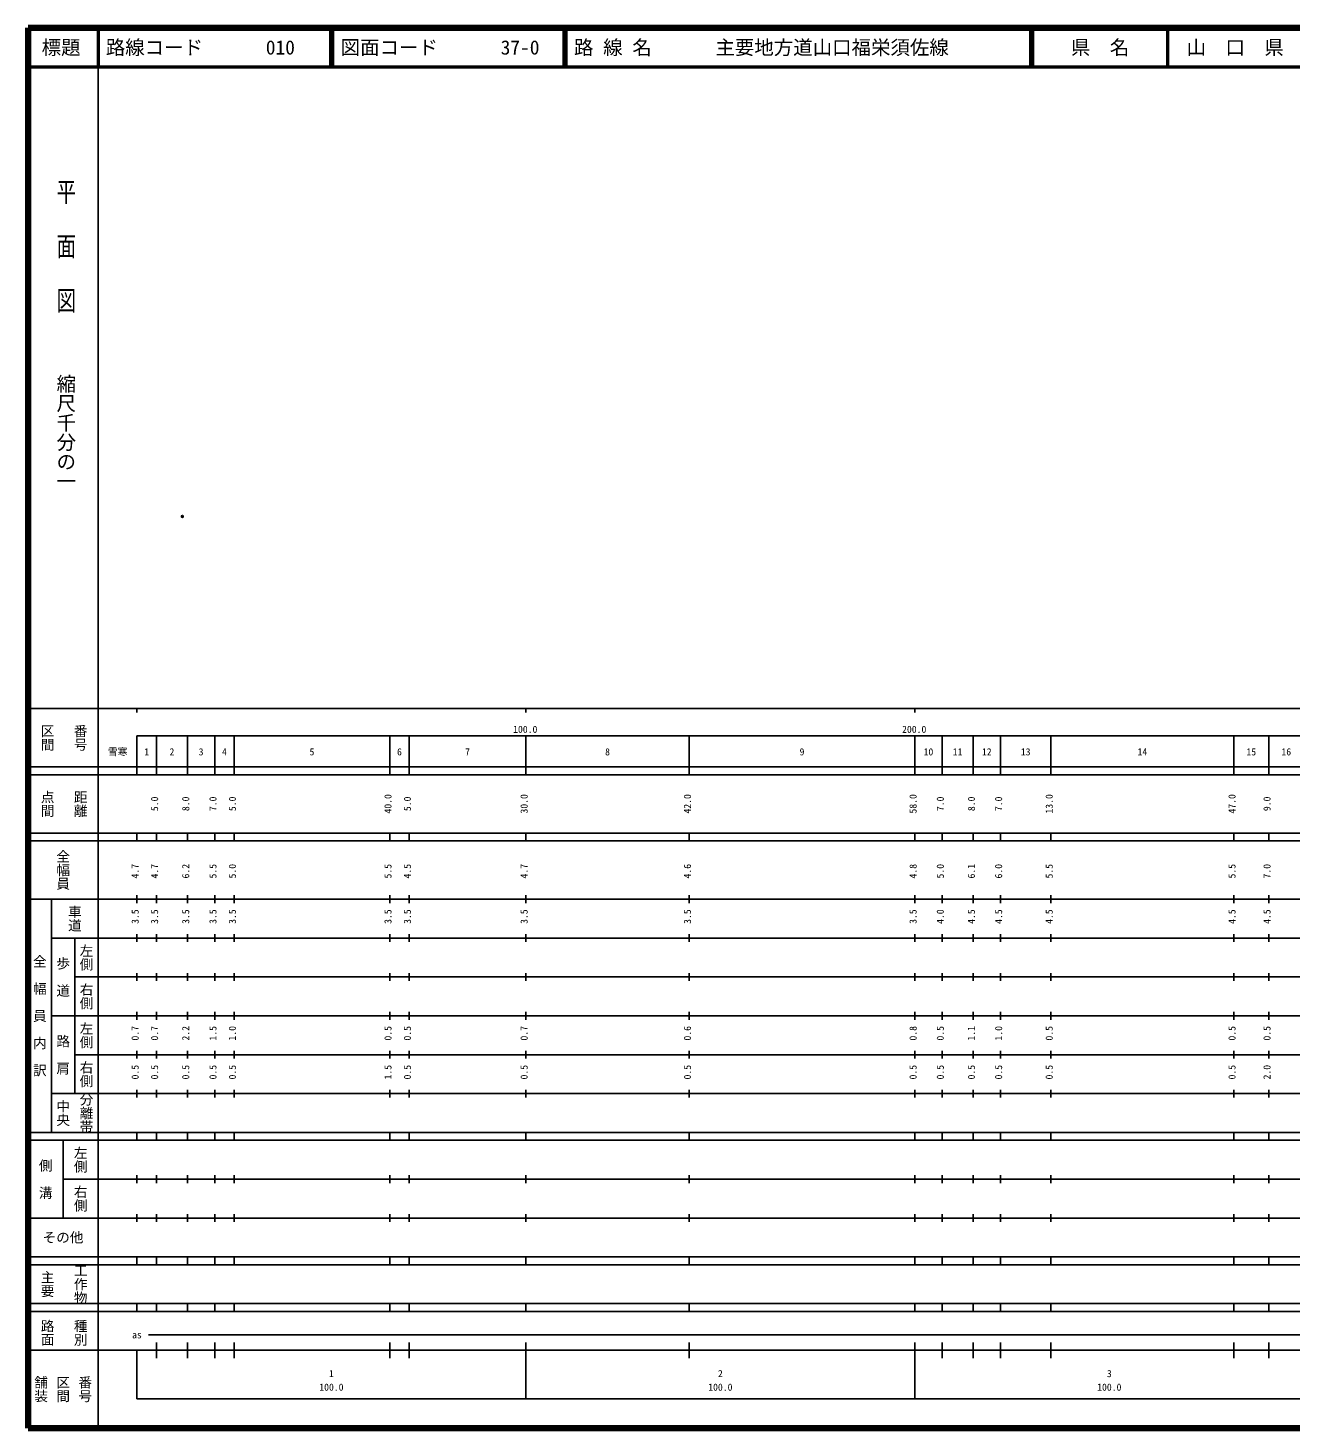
# Model space of a CAD drawing. Units: millimetres on the paper. Extents: x 40 to 680, y 20 to 380.
# Drawn here: x 40 to 364.7, y 20 to 380 of the extents above; entities that cross this region are included whole.
import ezdxf
from ezdxf.enums import TextEntityAlignment as Align

# ---------------------------------------------------------------- set-up
doc = ezdxf.new("R2010")
doc.units = ezdxf.units.MM
doc.header["$PDMODE"] = 32
doc.header["$PDSIZE"] = 0.5
doc.layers.add('M-OTRS', color=6, linetype='Continuous')
doc.layers.add('M-TTL-TXT', color=7, linetype='Continuous')
for name, color, linetype, lineweight in [('M-TTL', 2, 'Continuous', 140), ('M-TTL-BAND', 7, 'Continuous', 25), ('M-TTL-LINE', 7, 'Continuous', 50)]:
    doc.layers.add(name, color=color, linetype=linetype, lineweight=lineweight)
doc.styles.add('@ＭＳ ゴシック', font='')
doc.styles.add('ＭＳ ゴシック', font='')
doc.styles.get('@ＭＳ ゴシック').set_extended_font_data('@MS Gothic')
doc.styles.get('ＭＳ ゴシック').set_extended_font_data('MS Gothic')

msp = doc.modelspace()

# ---------------------------------------------------------------- linework, layer by layer
at = {"layer": 'M-OTRS'}
msp.add_point((79.681, 254.396), dxfattribs=at)
at = {"layer": 'M-TTL'}
for p, q in [((40, 380), (40, 20)), ((680, 380), (40, 380)), ((40, 20), (680, 20))]:
    msp.add_line(p, q, dxfattribs=at)
at = {"layer": 'M-TTL-BAND'}
for p, q in [((58, 370), (58, 20)), ((40, 205), (579, 205)), ((68, 205), (68, 204)), ((168, 205), (168, 204)), ((268, 205), (268, 204)), ((68, 198), (579, 198)), ((68, 198), (68, 188)), ((73, 188), (73, 198)), ((81, 188), (81, 198)), ((88, 188), (88, 198)), ((93, 188), (93, 198)), ((133, 188), (133, 198)), ((138, 188), (138, 198)), ((168, 188), (168, 198)), ((210, 188), (210, 198)), ((268, 188), (268, 198)), ((275, 188), (275, 198)), ((283, 188), (283, 198)), ((290, 188), (290, 198)), ((303, 188), (303, 198)), ((350, 188), (350, 198)), ((359, 188), (359, 198)), ((40, 190), (579, 190)), ((40, 188), (579, 188)), ((40, 173), (579, 173)), ((68, 171), (68, 173)), ((73, 171), (73, 173)), ((81, 171), (81, 173)), ((88, 171), (88, 173)), ((93, 171), (93, 173)), ((133, 171), (133, 173)), ((138, 171), (138, 173)), ((168, 171), (168, 173)), ((210, 171), (210, 173)), ((268, 171), (268, 173)), ((275, 171), (275, 173)), ((283, 171), (283, 173)), ((290, 171), (290, 173)), ((303, 171), (303, 173)), ((350, 171), (350, 173)), ((359, 171), (359, 173)), ((40, 171), (579, 171)), ((40, 156), (579, 156)), ((46, 96), (46, 156)), ((68, 155), (68, 157)), ((73, 155), (73, 157)), ((81, 155), (81, 157)), ((88, 155), (88, 157)), ((93, 155), (93, 157)), ((133, 155), (133, 157)), ((138, 155), (138, 157)), ((168, 155), (168, 157)), ((210, 155), (210, 157)), ((268, 155), (268, 157)), ((275, 155), (275, 157)), ((283, 155), (283, 157)), ((290, 155), (290, 157)), ((303, 155), (303, 157)), ((350, 155), (350, 157)), ((359, 155), (359, 157)), ((46, 146), (579, 146)), ((52, 146), (52, 106)), ((68, 145), (68, 147)), ((73, 145), (73, 147)), ((81, 145), (81, 147)), ((88, 145), (88, 147)), ((93, 145), (93, 147)), ((133, 145), (133, 147)), ((138, 145), (138, 147)), ((168, 145), (168, 147)), ((210, 145), (210, 147)), ((268, 145), (268, 147)), ((275, 145), (275, 147)), ((283, 145), (283, 147)), ((290, 145), (290, 147)), ((303, 145), (303, 147)), ((350, 145), (350, 147)), ((359, 145), (359, 147)), ((68, 135), (68, 137)), ((73, 135), (73, 137)), ((81, 135), (81, 137)), ((88, 135), (88, 137)), ((93, 135), (93, 137)), ((133, 135), (133, 137)), ((138, 135), (138, 137)), ((168, 135), (168, 137)), ((210, 135), (210, 137)), ((268, 135), (268, 137)), ((275, 135), (275, 137)), ((283, 135), (283, 137)), ((290, 135), (290, 137)), ((303, 135), (303, 137)), ((350, 135), (350, 137)), ((359, 135), (359, 137)), ((52, 136), (579, 136)), ((46, 126), (579, 126)), ((68, 125), (68, 127)), ((73, 125), (73, 127)), ((81, 125), (81, 127)), ((88, 125), (88, 127)), ((93, 125), (93, 127)), ((133, 125), (133, 127)), ((138, 125), (138, 127)), ((168, 125), (168, 127)), ((210, 125), (210, 127)), ((268, 125), (268, 127)), ((275, 125), (275, 127)), ((283, 125), (283, 127)), ((290, 125), (290, 127)), ((303, 125), (303, 127)), ((350, 125), (350, 127)), ((359, 125), (359, 127)), ((52, 116), (579, 116)), ((68, 115), (68, 117)), ((73, 115), (73, 117)), ((81, 115), (81, 117)), ((88, 115), (88, 117)), ((93, 115), (93, 117)), ((133, 115), (133, 117)), ((138, 115), (138, 117)), ((168, 115), (168, 117)), ((210, 115), (210, 117)), ((268, 115), (268, 117)), ((275, 115), (275, 117)), ((283, 115), (283, 117)), ((290, 115), (290, 117)), ((303, 115), (303, 117)), ((350, 115), (350, 117)), ((359, 115), (359, 117)), ((46, 106), (579, 106)), ((68, 105), (68, 107)), ((73, 105), (73, 107)), ((81, 105), (81, 107)), ((88, 105), (88, 107)), ((93, 105), (93, 107)), ((133, 105), (133, 107)), ((138, 105), (138, 107)), ((168, 105), (168, 107)), ((210, 105), (210, 107)), ((268, 105), (268, 107)), ((275, 105), (275, 107)), ((283, 105), (283, 107)), ((290, 105), (290, 107)), ((303, 105), (303, 107)), ((350, 105), (350, 107)), ((359, 105), (359, 107)), ((40, 96), (579, 96)), ((40, 94), (579, 94)), ((49, 94), (49, 74)), ((68, 94), (68, 96)), ((73, 94), (73, 96)), ((81, 94), (81, 96)), ((88, 94), (88, 96)), ((93, 94), (93, 96)), ((133, 94), (133, 96)), ((138, 94), (138, 96)), ((168, 94), (168, 96)), ((210, 94), (210, 96)), ((268, 94), (268, 96)), ((275, 94), (275, 96)), ((283, 94), (283, 96)), ((290, 94), (290, 96)), ((303, 94), (303, 96)), ((350, 94), (350, 96)), ((359, 94), (359, 96)), ((49, 84), (579, 84)), ((68, 83), (68, 85)), ((73, 83), (73, 85)), ((81, 83), (81, 85)), ((88, 83), (88, 85)), ((93, 83), (93, 85)), ((133, 83), (133, 85)), ((138, 83), (138, 85)), ((168, 83), (168, 85)), ((210, 83), (210, 85)), ((268, 83), (268, 85)), ((275, 83), (275, 85)), ((283, 83), (283, 85)), ((290, 83), (290, 85)), ((303, 83), (303, 85)), ((350, 83), (350, 85)), ((359, 83), (359, 85)), ((40, 74), (579, 74)), ((68, 73), (68, 75)), ((73, 73), (73, 75)), ((81, 73), (81, 75)), ((88, 73), (88, 75)), ((93, 73), (93, 75)), ((133, 73), (133, 75)), ((138, 73), (138, 75)), ((168, 73), (168, 75)), ((210, 73), (210, 75)), ((268, 73), (268, 75)), ((275, 73), (275, 75)), ((283, 73), (283, 75)), ((290, 73), (290, 75)), ((303, 73), (303, 75)), ((350, 73), (350, 75)), ((359, 73), (359, 75)), ((40, 64), (579, 64)), ((40, 62), (579, 62)), ((68, 62), (68, 64)), ((73, 62), (73, 64)), ((81, 62), (81, 64)), ((88, 62), (88, 64)), ((93, 62), (93, 64)), ((133, 62), (133, 64)), ((138, 62), (138, 64)), ((168, 62), (168, 64)), ((210, 62), (210, 64)), ((268, 62), (268, 64)), ((275, 62), (275, 64)), ((283, 62), (283, 64)), ((290, 62), (290, 64)), ((303, 62), (303, 64)), ((350, 62), (350, 64)), ((359, 62), (359, 64)), ((40, 52), (579, 52)), ((68, 50), (68, 52)), ((73, 50), (73, 52)), ((81, 50), (81, 52)), ((88, 50), (88, 52)), ((93, 50), (93, 52)), ((133, 50), (133, 52)), ((138, 50), (138, 52)), ((168, 50), (168, 52)), ((210, 50), (210, 52)), ((268, 50), (268, 52)), ((275, 50), (275, 52)), ((283, 50), (283, 52)), ((290, 50), (290, 52)), ((303, 50), (303, 52)), ((350, 50), (350, 52)), ((359, 50), (359, 52)), ((40, 50), (579, 50)), ((71, 44), (565, 44)), ((40, 40), (579, 40)), ((68, 40), (68, 27.5)), ((73, 38), (73, 42)), ((81, 38), (81, 42)), ((88, 38), (88, 42)), ((93, 38), (93, 42)), ((133, 38), (133, 42)), ((138, 38), (138, 42)), ((168, 27.5), (168, 42)), ((210, 38), (210, 42)), ((268, 27.5), (268, 42)), ((275, 38), (275, 42)), ((283, 38), (283, 42)), ((290, 38), (290, 42)), ((303, 38), (303, 42)), ((350, 38), (350, 42)), ((359, 38), (359, 42)), ((68, 27.5), (579, 27.5))]:
    msp.add_line(p, q, dxfattribs=at)
at = {"layer": 'M-TTL-LINE'}
for p, q in [((58, 380), (58, 370)), ((117.75, 380), (117.75, 370)), ((118.25, 380), (118.25, 370)), ((177.75, 380), (177.75, 370)), ((178.25, 380), (178.25, 370)), ((297.75, 380), (297.75, 370)), ((298.25, 380), (298.25, 370)), ((333, 380), (333, 370)), ((40, 370), (680, 370))]:
    msp.add_line(p, q, dxfattribs=at)

# ---------------------------------------------------------------- texts
at = {"layer": 'M-TTL-BAND', "style": '@ＭＳ ゴシック', "width": 1.4}
msp.add_text('平  面  図', height=3.666, rotation=270, dxfattribs=at).set_placement((49.777, 306.475), align=Align.MIDDLE_RIGHT)
at = {"layer": 'M-TTL-BAND', "style": '@ＭＳ ゴシック'}
msp.add_text('縮尺千分の一', height=3.666, rotation=270, dxfattribs=at).set_placement((49.777, 261.03), align=Align.MIDDLE_RIGHT)
for s, p in [('区間', (45, 197.5)), ('番号', (53.5, 197.5)), ('点間', (45, 180.5)), ('距離', (53.5, 180.5)), ('全幅員', (49, 163.5)), ('車道', (52, 151)), ('左側', (55, 141)), ('全\u3000幅\u3000員\u3000内\u3000訳', (43, 126)), ('歩\u3000道', (49, 136)), ('右側', (55, 131)), ('左側', (55, 121)), ('路\u3000肩', (49, 116)), ('右側', (55, 111)), ('分離帯', (55, 101)), ('中央', (49, 101)), ('左側', (53.5, 89)), ('側\u3000溝', (44.5, 84)), ('右側', (53.5, 79)), ('工作物', (53.5, 57)), ('主要', (45, 57)), ('路面', (45, 44.5)), ('種別', (53.5, 44.5)), ('舗装', (43.333, 30)), ('区間', (49, 30)), ('番号', (54.667, 30))]:
    msp.add_text(s, height=2.566, rotation=270, dxfattribs=at).set_placement(p, align=Align.MIDDLE_CENTER)
at = {"layer": 'M-TTL-BAND', "style": 'ＭＳ ゴシック'}
for s, p in [('100.0', (167.844, 198.195)), ('200.0', (267.844, 198.195)), ('雪寒', (63.065, 192.405)), ('1', (70.5, 192.405)), ('2', (77, 192.405)), ('3', (84.5, 192.405)), ('4', (90.5, 192.405)), ('5', (113, 192.405)), ('6', (135.5, 192.405)), ('7', (153, 192.405)), ('8', (189, 192.405)), ('9', (239, 192.405)), ('10', (271.5, 192.405)), ('11', (279, 192.405)), ('12', (286.5, 192.405)), ('13', (296.5, 192.405)), ('14', (326.5, 192.405)), ('15', (354.5, 192.405)), ('16', (363.5, 192.405)), ('as', (68, 42.5)), ('1', (118, 32.523)), ('2', (218, 32.523)), ('3', (318, 32.523)), ('100.0', (118, 29.033)), ('100.0', (218, 29.033)), ('100.0', (318, 29.033))]:
    msp.add_text(s, height=1.833, dxfattribs=at).set_placement(p, align=Align.BOTTOM_CENTER)
for s, p in [('5.0', (74, 180.5)), ('8.0', (82, 180.5)), ('7.0', (89, 180.5)), ('5.0', (94, 180.5)), ('40.0', (134, 180.5)), ('5.0', (139, 180.5)), ('30.0', (169, 180.5)), ('42.0', (211, 180.5)), ('58.0', (269, 180.5)), ('7.0', (276, 180.5)), ('8.0', (284, 180.5)), ('7.0', (291, 180.5)), ('13.0', (304, 180.5)), ('47.0', (351, 180.5)), ('9.0', (360, 180.5)), ('4.7', (69, 163.174)), ('4.7', (74, 163.174)), ('6.2', (82, 163.174)), ('5.5', (89, 163.174)), ('5.0', (94, 163.174)), ('5.5', (134, 163.174)), ('4.5', (139, 163.174)), ('4.7', (169, 163.174)), ('4.6', (211, 163.174)), ('4.8', (269, 163.174)), ('5.0', (276, 163.174)), ('6.1', (284, 163.174)), ('6.0', (291, 163.174)), ('5.5', (304, 163.174)), ('5.5', (351, 163.174)), ('7.0', (360, 163.174)), ('3.5', (69, 151.5)), ('3.5', (74, 151.5)), ('3.5', (82, 151.5)), ('3.5', (89, 151.5)), ('3.5', (94, 151.5)), ('3.5', (134, 151.5)), ('3.5', (139, 151.5)), ('3.5', (169, 151.5)), ('3.5', (211, 151.5)), ('3.5', (269, 151.5)), ('4.0', (276, 151.5)), ('4.5', (284, 151.5)), ('4.5', (291, 151.5)), ('4.5', (304, 151.5)), ('4.5', (351, 151.5)), ('4.5', (360, 151.5)), ('0.7', (69, 121.5)), ('0.7', (74, 121.5)), ('2.2', (82, 121.5)), ('1.5', (89, 121.5)), ('1.0', (94, 121.5)), ('0.5', (134, 121.5)), ('0.5', (139, 121.5)), ('0.7', (169, 121.5)), ('0.6', (211, 121.5)), ('0.8', (269, 121.5)), ('0.5', (276, 121.5)), ('1.1', (284, 121.5)), ('1.0', (291, 121.5)), ('0.5', (304, 121.5)), ('0.5', (351, 121.5)), ('0.5', (360, 121.5)), ('0.5', (69, 111.5)), ('0.5', (74, 111.5)), ('0.5', (82, 111.5)), ('0.5', (89, 111.5)), ('0.5', (94, 111.5)), ('1.5', (134, 111.5)), ('0.5', (139, 111.5)), ('0.5', (169, 111.5)), ('0.5', (211, 111.5)), ('0.5', (269, 111.5)), ('0.5', (276, 111.5)), ('0.5', (284, 111.5)), ('0.5', (291, 111.5)), ('0.5', (304, 111.5)), ('0.5', (351, 111.5)), ('2.0', (360, 111.5))]:
    msp.add_text(s, height=1.833, rotation=90, dxfattribs=at).set_placement(p, align=Align.BOTTOM_CENTER)
msp.add_text('その他', height=2.566, dxfattribs=at).set_placement((49, 69), align=Align.MIDDLE_CENTER)
at = {"layer": 'M-TTL-TXT', "style": 'ＭＳ ゴシック'}
for s, p in [('標題', (48.5, 375)), ('県\u3000名', (315.625, 375)), ('山\u3000口\u3000県', (350.375, 375))]:
    msp.add_text(s, height=3.666, dxfattribs=at).set_placement(p, align=Align.MIDDLE_CENTER)
for s, p in [('路線コード', (60, 375)), ('010', (101.142, 375)), ('図面コード', (120.38, 375)), ('37-0', (161.521, 375)), ('路 線 名', (180.38, 375)), ('主要地方道山口福栄須佐線', (216.734, 375))]:
    msp.add_text(s, height=3.666, dxfattribs=at).set_placement(p, align=Align.MIDDLE_LEFT)

doc.saveas('drawing.dxf')
